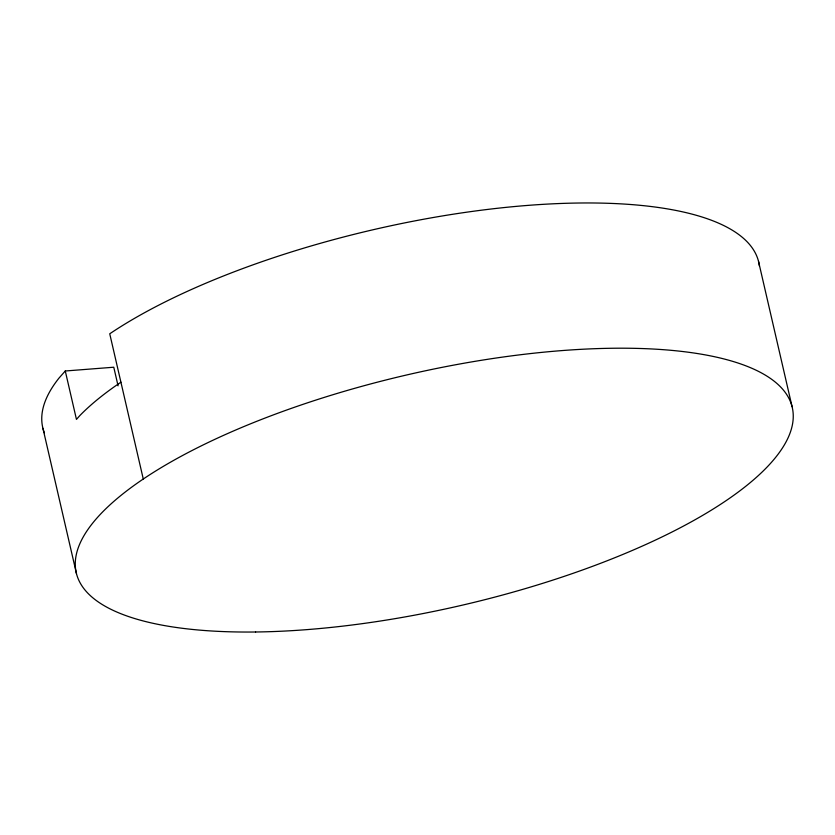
<?xml version="1.0" encoding="UTF-8"?>
<svg xmlns="http://www.w3.org/2000/svg" width="835" height="835" viewBox="0 0 835 835"><rect width="100%" height="100%" fill="white"/><g stroke="black" fill="none" stroke-linecap="round" stroke-linejoin="round"><path stroke-width="1.25" d="M118.069 385.843L113.769 367.223L65.276 370.99L59.024 378.057A367.41 118.403 -13 0 0 44.349 432.77M758.535 261.428L792.071 406.666M143.276 479.029L109.74 333.791A367.41 118.403 -13 0 1 504.016 207.571A367.41 118.403 -13 0 1 759.401 266M65.276 370.99L76.455 419.41L79.878 415.538A367.41 118.403 -13 0 1 120.918 382.2M42.929 428.334L76.465 573.572M255.614 631.991A367.41 118.403 -13 0 0 793.25 415.934A367.41 118.403 -13 0 0 253.934 422.437A367.41 118.403 -13 0 0 255.614 631.991"/></g></svg>
